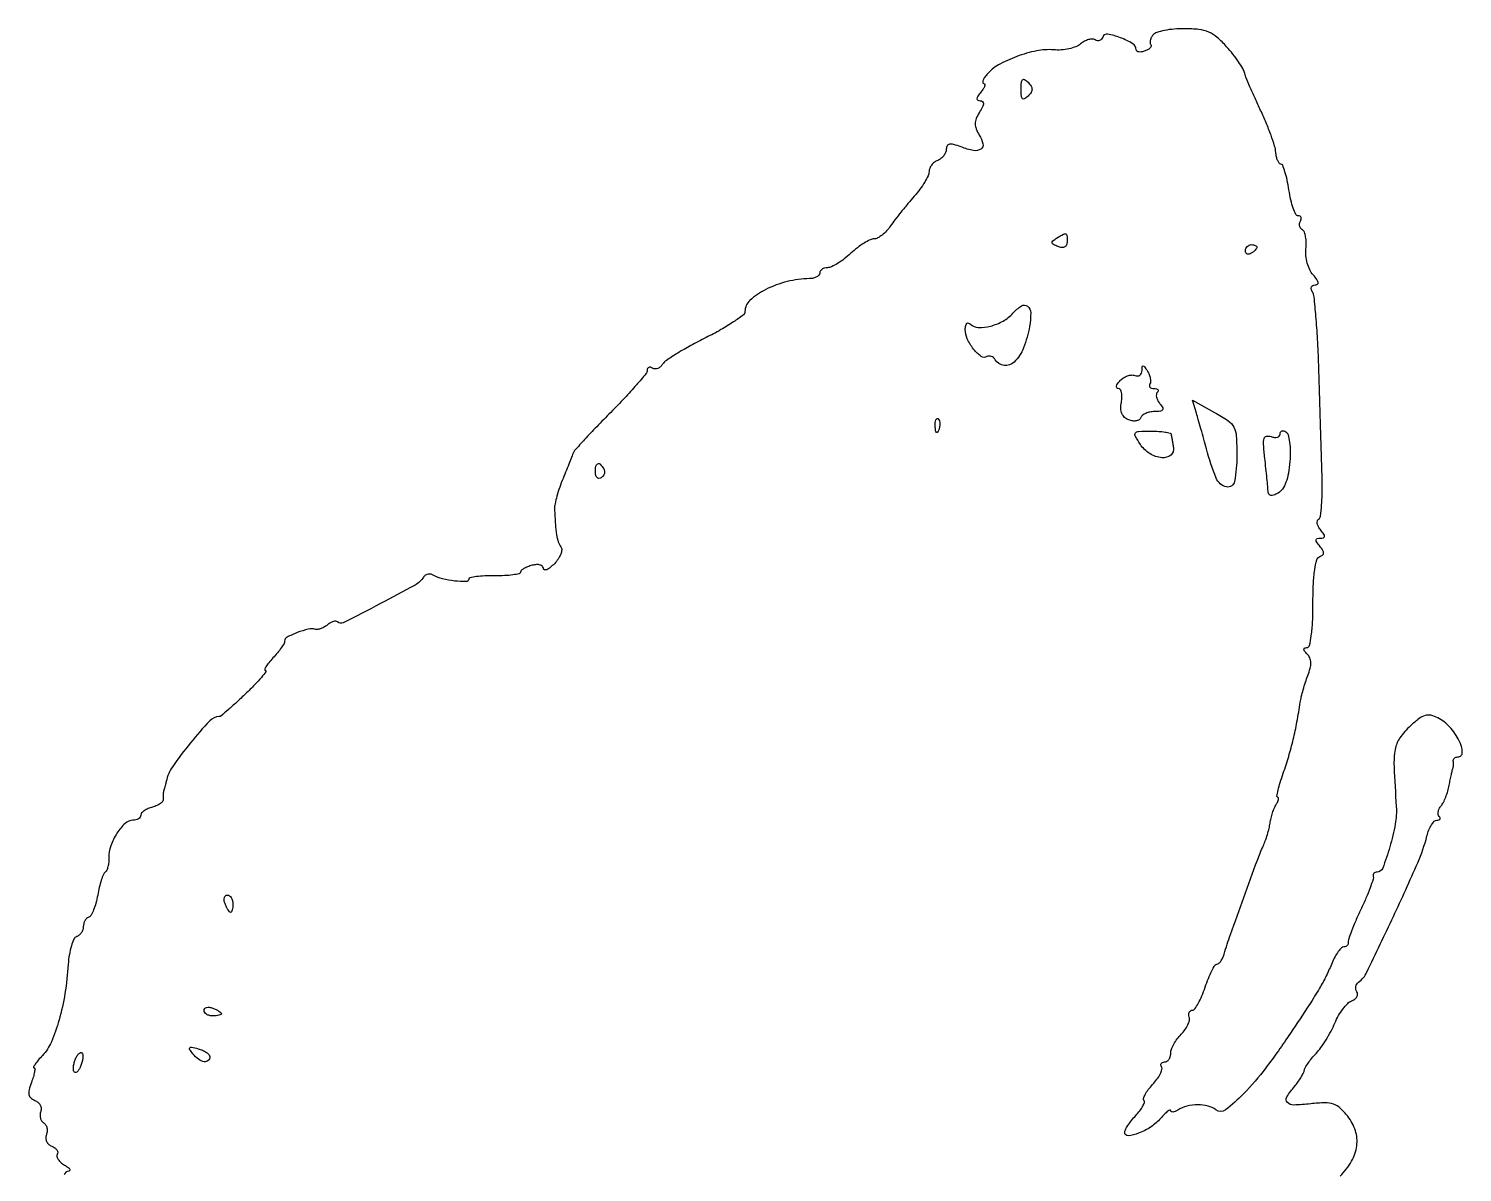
# Model space of a CAD drawing. Extents: x 1 to 374, y 0 to 398.
# Drawn here: x 0.5 to 249.7, y 198.8 to 397.5 of the extents above; entities that cross this region are included whole.
import ezdxf

# ---------------------------------------------------------------- set-up
doc = ezdxf.new("R2010")
doc.units = 0

msp = doc.modelspace()

# ---------------------------------------------------------------- linework, layer by layer
msp.add_lwpolyline([(228.430755, 198.158027, 0.064187), (230.438326, 200.759763, 0.100713), (231.345965, 203.424786, 0.110206), (231.102999, 206.05768, 0.088976), (229.765675, 208.570767, 0.038765), (228.457516, 209.99196, 0.106521), (227.292784, 210.685484, 0.088158), (225.814775, 210.907284, 0.021337), (223.339363, 210.734784, -0.020496), (220.37938, 210.523512, -0.214512), (219.282291, 210.977493, -0.338407), (219.1848, 211.918759, -0.039692), (220.508184, 213.738569, 0.019659), (221.09913, 214.486337, 0.019811), (221.62791, 215.27633, 0.020073), (222.032434, 215.999355, 0.071693), (222.202139, 216.5, -0.085613), (222.391679, 217.012103, -0.019663), (222.886775, 217.79375, -0.019764), (223.537105, 218.660926, -0.018143), (224.271944, 219.5, 0.033778), (225.092514, 220.498246, 0.016472), (226.006995, 221.871317, 0.016257), (226.868129, 223.368035, 0.022605), (227.532836, 224.764058, -0.030398), (228.173233, 226.056763, -0.031745), (228.957444, 227.242825, -0.033493), (229.763351, 228.171706, -0.106095), (230.449104, 228.618843, 0.070566), (230.99095, 228.920016, 0.100724), (231.35349, 229.331855, 0.123792), (231.48169, 229.786718, 0.146526), (231.366141, 230.216588, -0.089635), (231.195842, 230.649507, -0.089286), (231.187509, 231.115265, -0.092436), (231.340449, 231.541429, -0.105098), (231.632002, 231.861803, 0.12511), (233.10472, 233.614417, 0.002999), (237.710523, 243.299285, 0.005946), (241.929346, 252.595676, 0.042081), (243.534719, 257.282309, -0.034454), (243.873498, 258.322748, -0.046513), (244.327314, 259.201678, -0.054972), (244.821042, 259.812957, -0.197911), (245.275075, 260, 0.065335), (245.633902, 260.047089, 0.193179), (245.829185, 260.193285, 0.241647), (245.844672, 260.407076, 0.096172), (245.675343, 260.657991, -0.153212), (245.497752, 260.997998, -0.08698), (245.495992, 261.466529, -0.072507), (245.666257, 261.989893, -0.058425), (245.988775, 262.486475, 0.056503), (246.393141, 263.103885, 0.022805), (246.805735, 264.024456, 0.022217), (247.16387, 265.065539, 0.026235), (247.405789, 266.078484, -0.003692), (247.590517, 267.042326, -0.004591), (247.777102, 267.935555, -0.003763), (247.946117, 268.682128, -0.034451), (248.044111, 269, 0.052881), (248.109812, 269.244761, 0.024306), (248.145441, 269.573437, 0.02375), (248.149635, 269.9262, 0.030259), (248.118421, 270.25, -0.124143), (248.144329, 270.53575, -0.119533), (248.302544, 270.779688, -0.106777), (248.572399, 270.943187, -0.083187), (248.911516, 271, 0.428308), (249.685872, 271.812348, 0.106922), (249.156295, 273.795784, 0.06558), (247.503135, 276.186873, 0.08827), (245.426091, 277.794958, 0.065032), (244.237479, 278.232687, 0.127821), (243.237343, 278.201383, 0.092275), (242.168094, 277.658804, 0.023519), (240.676091, 276.400474, 0.052352), (238.840822, 274.301707, 0.1103), (238.013996, 272.314009, 0.054679), (237.82083, 269.357272, 0.005682), (238.206869, 262.393042, -0.061807), (238.033542, 259.340375, -0.026799), (237.089786, 255.376912, -0.018816), (235.849993, 251.697108, -0.311583), (234.83994, 251, 0.09329), (234.535147, 250.942633, 0.124768), (234.307065, 250.779687, 0.132156), (234.192423, 250.535803, 0.111439), (234.205388, 250.25, -0.149414), (234.190704, 249.749602, -0.008182), (233.656855, 248.251563, -0.012113), (232.939262, 246.470063, -0.008511), (232.049624, 244.5, 0.007752), (231.156393, 242.529953, 0.010985), (230.427816, 240.748437, 0.007294), (229.877208, 239.247752, 0.136295), (229.844236, 238.75, -0.122454), (229.833111, 238.464304, -0.125753), (229.68923, 238.220313, -0.112721), (229.430486, 238.0569, -0.084906), (229.097825, 238, 0.197913), (228.677572, 237.826872, 0.038297), (228.129069, 237.192188, 0.03545), (227.565078, 236.303039, 0.026226), (227.066815, 235.25, -0.017407), (226.036869, 232.970195, -0.018833), (224.875464, 230.827979, -0.011128), (223.124316, 228.014347, -0.002139), (219.81577, 223, -0.015632), (215.51445, 216.959451, -0.030566), (211.659105, 212.484517, -0.034907), (208.500751, 209.665204, -0.346378), (206.839439, 209.678385, 0.108773), (205.505204, 210.336322, 0.061751), (203.709116, 210.54941, 0.059477), (201.827629, 210.314763, 0.077828), (200.232419, 209.643643, -0.038027), (199.759414, 209.398858, -0.081965), (199.362023, 209.302463, -0.156255), (199.105672, 209.363999, -0.262064), (199, 209.551767, 0.53174), (198.860857, 209.645611, 0.068725), (198.485937, 209.430297, 0.034449), (197.922506, 208.928696, 0.015393), (197.25, 208.19768, -0.06897), (195.582667, 206.73495, -0.052124), (193.417785, 205.612706, -0.069801), (191.617999, 205.182332, -0.442422), (191, 205.744051, -0.122841), (191.116241, 206.210048, -0.022767), (191.569811, 206.976342, -0.023193), (192.197154, 207.843395, -0.019327), (192.939783, 208.704989, 0.025338), (193.643872, 209.542001, 0.039645), (194.151031, 210.334204, 0.04684), (194.423507, 210.984852, 0.279014), (194.339231, 211.327435, -0.287157), (194.259192, 211.675332, -0.043066), (194.5645, 212.360454, -0.037436), (195.11233, 213.196391, -0.02377), (195.864868, 214.085328, 0.029806), (196.617606, 214.996567, 0.041268), (197.169907, 215.900743, 0.047325), (197.472407, 216.677713, 0.210601), (197.406403, 217.151444, -0.102582), (197.288665, 217.474864, -0.178576), (197.347106, 217.750737, -0.166375), (197.576335, 217.935685, -0.087512), (197.940983, 218, 0.140337), (198.344827, 218.115626, 0.099915), (198.688914, 218.440625, 0.085131), (198.920655, 218.926682, 0.06887), (199, 219.5, -0.089264), (199.1265, 220.202929, -0.036155), (199.532422, 221.091797, -0.034321), (200.118902, 222.008234, -0.036892), (200.8125, 222.8125, 0.040401), (201.476767, 223.593761, 0.045707), (201.976302, 224.441406, 0.051172), (202.253998, 225.229132, 0.14052), (202.229167, 225.8125, -0.071195), (202.146737, 226.266515, -0.114354), (202.220821, 226.651172, -0.144841), (202.437199, 226.905129, -0.145372), (202.756607, 227, 0.241596), (203.190117, 227.222453, 0.027869), (203.796454, 228.175, 0.028609), (204.427121, 229.467579, 0.019491), (205, 231, -0.015267), (205.558299, 232.532763, -0.023118), (206.144806, 233.825, -0.019615), (206.694983, 234.805083, -0.260688), (207.043428, 235, 0.185806), (207.357593, 235.120922, 0.054513), (207.707325, 235.514062, 0.046603), (208.035179, 236.080119, 0.035628), (208.287793, 236.75, -0.012356), (209.386389, 240.131829, -0.002054), (211.686209, 246.573466, -0.001622), (214.060013, 253.071041, -0.020097), (215.068984, 255.5, 0.021494), (215.44448, 256.411132, 0.013673), (215.806025, 257.5, 0.013734), (216.10269, 258.589827, 0.024673), (216.276763, 259.5, -0.025075), (216.441431, 260.357272, -0.018925), (216.704438, 261.279688, -0.019256), (217.018567, 262.129386, -0.041351), (217.337947, 262.75, 0.028255), (217.600992, 263.229863, 0.058995), (217.737703, 263.632812, 0.111747), (217.73418, 263.896912, 0.346689), (217.603376, 264, -0.465508), (217.459802, 264.17065, -0.013402), (217.672121, 265.225048, -0.018105), (218.032594, 266.570796, -0.010316), (218.560113, 268.170378, 0.012666), (219.510115, 271.097207, 0.013273), (220.294736, 274.023311, 0.012688), (220.951677, 277.104521, 0.009734), (221.517839, 280.5, -0.022658), (221.701885, 281.451536, -0.010182), (222.02518, 282.683014, -0.010056), (222.420116, 283.97248, -0.013493), (222.832686, 285.123026, 0.030765), (223.238983, 286.392383, 0.069222), (223.349751, 287.394925, 0.091937), (223.176439, 288.201952, 0.097936), (222.726974, 288.873026, -0.028222), (222.2731, 289.381247, -0.155331), (222.143824, 289.720226, -0.322643), (222.27485, 289.925522, -0.09492), (222.663636, 290, 0.346569), (223.121478, 290.360667, 0.024793), (223.442759, 292.060897, 0.023859), (223.65996, 294.481851, 0.010442), (223.727273, 297.704545, -0.01046), (223.797779, 301.074426, -0.025666), (224.028243, 303.541131, -0.030033), (224.382276, 305.247897, -0.25121), (224.905374, 305.801791, 0.08174), (225.40846, 306.066823, 0.232841), (225.581278, 306.411052, 0.146636), (225.443613, 306.883663, 0.029529), (224.919293, 307.597246, -0.02121), (224.377661, 308.30927, -0.167893), (224.266738, 308.70209, -0.324235), (224.451563, 308.928532, -0.064882), (225, 309, 0.064709), (225.55013, 309.071496, 0.325851), (225.734322, 309.298191, 0.166999), (225.621611, 309.69219, 0.020791), (225.073886, 310.410972, -0.050181), (224.685464, 310.988033, -0.077043), (224.48587, 311.555185, -0.105648), (224.497996, 312.023083, -0.197717), (224.716517, 312.324798, 0.228693), (225.030122, 312.816695, 0.010684), (225.225586, 314.834939, 0.015855), (225.333521, 317.316159, 0.010545), (225.30697, 320.163825, 0.0001), (225.196293, 323.778008, 0.00004), (225.042974, 328.739169, 0.000039), (224.876655, 334.093465, 0.00005), (224.721662, 339.054622, 0.005638), (224.529233, 343.568315, 0.008063), (224.248892, 347.566215, 0.004843), (223.927819, 350.906787, 0.112488), (223.620751, 351.804622, -0.074189), (223.420636, 352.270813, -0.16029), (223.443973, 352.655974, -0.191213), (223.681827, 352.908111, -0.109605), (224.095971, 353, 0.15314), (224.503775, 353.127902, 0.297729), (224.626474, 353.43138, 0.11087), (224.394257, 353.957916, 0.022871), (223.751184, 354.75, -0.072247), (223.176898, 355.620021, -0.042358), (222.742899, 356.792486, -0.041395), (222.501796, 358.065963, -0.054728), (222.507667, 359.245697, 0.033217), (222.560084, 360.338821, 0.041021), (222.457794, 361.353282, 0.045844), (222.231313, 362.158726, 0.164328), (221.89516, 362.564795, -0.099382), (221.585016, 362.854703, -0.098025), (221.408915, 363.243212, -0.097863), (221.393952, 363.670058, -0.098696), (221.542705, 364.069098, 0.07829), (221.692048, 364.42499, 0.156126), (221.671298, 364.726548, 0.185298), (221.486943, 364.926478, 0.115374), (221.172561, 365, -0.283688), (220.766251, 365.250707, -0.02988), (220.306593, 366.321875, -0.029895), (219.879373, 367.77556, -0.019307), (219.552271, 369.5, 0.014805), (219.241162, 371.224781, 0.023431), (218.862442, 372.678125, 0.019798), (218.469192, 373.785036, 0.306557), (218.151531, 374, -0.232038), (217.861959, 374.142031, -0.0625), (217.594011, 374.595234, -0.04978), (217.384444, 375.250294, -0.033755), (217.27297, 376.026329, 0.05642), (217.062802, 377.131608, 0.011791), (216.433647, 379.003733, 0.01223), (215.594566, 381.152745, 0.011293), (214.630045, 383.31669, -0.004452), (213.653085, 385.430294, -0.005417), (212.777316, 387.427558, -0.004598), (212.07512, 389.120377, -0.037369), (211.81988, 389.919087, 0.077876), (211.529318, 390.625864, 0.015288), (210.778883, 391.781181, 0.015879), (209.810965, 393.085578, 0.014138), (208.725253, 394.378726, 0.031919), (207.070912, 396.016245, 0.077908), (205.623067, 396.925928, 0.073869), (203.919044, 397.375583, 0.02653), (201.406931, 397.520139, 0.022652), (199.59975, 397.446249, 0.027758), (197.926898, 397.207669, 0.028144), (196.577088, 396.858057, 0.143054), (195.940353, 396.42813, 0.049733), (195.62673, 395.963093, 0.06565), (195.445479, 395.48568, 0.081476), (195.41663, 395.069086, 0.174733), (195.551804, 394.781529, -0.252374), (195.627119, 394.530037, -0.13246), (195.475967, 394.230127, -0.078221), (195.096415, 393.920396, -0.040501), (194.543128, 393.654923, -0.044476), (193.951726, 393.486454, -0.082098), (193.453294, 393.474094, -0.131513), (193.126133, 393.612632, -0.231168), (193, 393.87087, 0.264147), (192.407978, 394.913308, 0.043846), (190.249887, 395.956223, 0.046063), (188.030314, 396.571624, 0.372825), (187.191349, 396.074046, -0.100159), (186.979486, 395.705221, -0.123535), (186.654038, 395.480694, -0.124977), (186.264173, 395.437862, -0.103956), (185.870785, 395.579859, 0.143716), (185.389532, 395.712065, 0.064147), (184.7333, 395.615906, 0.055885), (184.015213, 395.324698, 0.04899), (183.344327, 394.870803, -0.082486), (182.52055, 394.39021, -0.036943), (181.315057, 394.030902, -0.035276), (179.954698, 393.831839, -0.040141), (178.638132, 393.839031, 0.071287), (175.71027, 393.673043, 0.038738), (172.236682, 392.687711, 0.03881), (169.046419, 391.219101, 0.092531), (167.047949, 389.557775, 0.026897), (166.603288, 388.959229, 0.06181), (166.353693, 388.457596, 0.1367), (166.332296, 388.136394, 0.355312), (166.5, 388, -0.341777), (166.670922, 387.867713, -0.144806), (166.660392, 387.559375, -0.064878), (166.426283, 387.07637, -0.027963), (166, 386.5, 0.024274), (165.475408, 385.80154, 0.130689), (165.320209, 385.356783, 0.304377), (165.465892, 385.099428, 0.116716), (165.886029, 385, -0.159423), (166.3038, 384.863321, -0.254651), (166.459773, 384.531774, -0.103384), (166.298872, 383.938927, -0.021801), (165.767927, 383, 0.041305), (165.204724, 381.906696, 0.09675), (165.022637, 381.009458, 0.098245), (165.192673, 380.118312, 0.043489), (165.738975, 379.04636, -0.084532), (166.365564, 377.520209, -0.31187), (165.995837, 376.604388, -0.195738), (164.739744, 376.355143, -0.043181), (162.583916, 376.968095, 0.01967), (161.278073, 377.406621, 0.108646), (160.542618, 377.456863, 0.237352), (160.149469, 377.17955, 0.123218), (160, 376.582238, -0.097849), (159.888147, 376.016154, -0.066865), (159.559375, 375.44682, -0.064065), (159.073438, 374.960666, -0.072944), (158.5, 374.638374, 0.073325), (157.926564, 374.31551, 0.064157), (157.440625, 373.827699, 0.066866), (157.111869, 373.255908, 0.097374), (157, 372.686924, -0.111184), (156.839195, 371.972716, -0.024677), (156.243378, 370.861731, -0.024473), (155.410238, 369.618864, -0.02146), (154.424267, 368.405539, 0.007377), (153.325446, 367.128551, 0.005542), (152.152993, 365.692565, 0.005604), (151.079852, 364.316719, 0.012806), (150.309257, 363.25, -0.036929), (149.621791, 362.389036, -0.039703), (148.830436, 361.660937, -0.043179), (148.055647, 361.155396, -0.123578), (147.436512, 361, 0.11328), (146.750527, 360.842563, 0.02599), (145.702346, 360.265625, 0.025576), (144.536096, 359.456961, 0.022502), (143.405499, 358.5, -0.022835), (142.273391, 357.543052, -0.025811), (141.102627, 356.734375, -0.026299), (140.048481, 356.158112, -0.112393), (139.353977, 356, 0.067506), (138.836429, 355.929805, 0.084241), (138.397731, 355.724506, 0.099619), (138.104362, 355.41979, 0.142923), (138, 355.062149, -0.178831), (137.866935, 354.702007, -0.089934), (137.485938, 354.391654, -0.070709), (136.919572, 354.176532, -0.051542), (136.25, 354.096595, 0.057313), (132.332866, 353.583164, 0.056532), (128.615239, 352.193269, 0.064452), (125.872763, 350.319266, 0.213828), (125, 348.371773, -0.235021), (124.699107, 347.76699, -0.014544), (123.017188, 346.57035, -0.019088), (120.836426, 345.22993, -0.012798), (118.25, 343.859121, 0.009508), (115.605661, 342.479832, 0.012412), (113.244446, 341.113376, 0.01005), (111.338359, 339.892873, 0.103609), (110.68854, 339.228968, -0.071334), (110.307986, 338.786777, -0.085631), (109.83975, 338.501691, -0.098718), (109.358934, 338.414565, -0.134817), (108.93854, 338.537985, 0.07797), (108.579713, 338.688827, 0.155729), (108.275696, 338.668533, 0.185507), (108.074176, 338.483611, 0.115885), (108, 338.167868, -0.174344), (107.786581, 337.574409, -0.00578), (106.141255, 335.628901, -0.010378), (104.097065, 333.364401, -0.006968), (101.672359, 330.858851, 0.003775), (99.231939, 328.369075, 0.005639), (97.140071, 326.152932, 0.002584), (95.393977, 324.241077, 0.112522), (95.128917, 323.768151, -0.020965), (94.971699, 323.307157, -0.001904), (94.527239, 322.176033, -0.002466), (93.985171, 320.831156, -0.001926), (93.383691, 319.375877, 0.015252), (92.802639, 317.856544, 0.01568), (92.32108, 316.318432, 0.015602), (91.987847, 314.961768, 0.061775), (91.913991, 314.107726, 0.007504), (92.055391, 311.398179, 0.024317), (92.26335, 309.609909, 0.036967), (92.565006, 308.368073, 0.080998), (93.010158, 307.5, -0.183543), (93.156323, 306.976828, -0.070098), (92.980604, 306.228291, -0.057203), (92.536624, 305.385432, -0.043237), (91.873851, 304.575035, -0.026534), (91.153142, 303.90926, -0.067532), (90.550444, 303.533173, -0.174556), (90.173393, 303.503933, -0.337661), (90, 303.731415, 0.207221), (89.840086, 304.100699, 0.120895), (89.4125, 304.341481, 0.082785), (88.765881, 304.410962, 0.049447), (88, 304.289749, 0.029672), (87.234134, 304.040104, 0.041335), (86.5875, 303.7221, 0.04751), (86.131922, 303.386693, 0.213462), (86, 303.091768, -0.352241), (85.788323, 302.828578, -0.019586), (84.678125, 302.630053, -0.023191), (83.225196, 302.496873, -0.014093), (81.5, 302.4678, 0.012979), (79.774752, 302.442569, 0.021406), (78.321875, 302.32114, 0.016945), (77.199985, 302.140003, 0.358479), (77, 301.896914, -0.413918), (76.559543, 301.456012, -0.026459), (74.551909, 301.560295, -0.032168), (72.40879, 301.926226, -0.080207), (70.945331, 302.533787, 0.08553), (70.450593, 302.733075, 0.092899), (69.932298, 302.747082, 0.099303), (69.471354, 302.575576, 0.113857), (69.138197, 302.245403, -0.126479), (67.655153, 300.84705, -0.005989), (61.569348, 297.582047, -0.003451), (55.176287, 294.306102, -0.323647), (54.204325, 294.462342, 0.193677), (53.914175, 294.585968, 0.075296), (53.473563, 294.5283, 0.059775), (52.958926, 294.310801, 0.043392), (52.447269, 293.956237, -0.041041), (51.91084, 293.580766, -0.041585), (51.322582, 293.299841, -0.045005), (50.770708, 293.145642, -0.112652), (50.35526, 293.163038, 0.12547), (49.112906, 293.183628, 0.032812), (47.191904, 292.592199, 0.028391), (45.409209, 291.793886, 0.280259), (45, 291.121174, -0.134394), (44.887465, 290.710062, -0.018294), (44.401057, 289.952798, -0.019973), (43.741804, 289.081049, -0.015651), (42.961045, 288.188561, 0.017072), (42.229823, 287.347893, 0.036575), (41.738525, 286.64289, 0.066243), (41.53553, 286.16703, 0.495984), (41.66249, 286, -0.6198), (41.756598, 285.810577, -0.014783), (40.962573, 284.825, -0.01605), (39.785357, 283.535302, -0.008353), (38.240083, 282, -0.004853), (36.613332, 280.466957, -0.00746), (35.17294, 279.175, -0.003137), (33.926032, 278.103391, -0.177752), (33.644392, 278, 0.208414), (31.972846, 277.271614, 0.015404), (28.613934, 273.427196, 0.020049), (25.543543, 269.364748, 0.099419), (24.410435, 266.75, -0.008293), (24.331468, 266.408628, -0.004773), (24.225623, 266, -0.004767), (24.111449, 265.591491, -0.007941), (24.006579, 265.25, 0.040117), (23.923828, 264.902293, 0.023208), (23.877881, 264.474704, 0.023085), (23.871569, 264.038673, 0.035639), (23.910283, 263.663887, -0.212953), (23.820406, 263.305109, -0.069493), (23.418259, 262.917542, -0.054848), (22.794652, 262.561658, -0.038324), (22.028704, 262.297255, 0.038334), (21.252211, 262.029196, 0.049949), (20.595932, 261.663087, 0.059301), (20.142873, 261.259971, 0.183313), (20, 260.883369, -0.154439), (19.893395, 260.546466, -0.09784), (19.593159, 260.25949, -0.080275), (19.144594, 260.065832, -0.061916), (18.61501, 260, 0.193436), (17.271596, 259.460067, 0.059342), (15.856629, 257.73846, 0.056974), (14.783585, 255.54834, 0.091412), (14.45422, 253.5, -0.032457), (14.420422, 252.695839, -0.036304), (14.282033, 251.933049, -0.039145), (14.068922, 251.311479, -0.129577), (13.803763, 250.97421, 0.134875), (13.498658, 250.577702, 0.018212), (13.133851, 249.582322, 0.019921), (12.784134, 248.343035, 0.015586), (12.500906, 246.97421, -0.023096), (12.199316, 245.619474, -0.030564), (11.794258, 244.422633, -0.031322), (11.351357, 243.505924, -0.181893), (10.947143, 243.166667, 0.110885), (10.584945, 242.939957, 0.068579), (10.278223, 242.539583, 0.063521), (10.070722, 242.034643, 0.065853), (10, 241.5, -0.080384), (9.912836, 240.961331, -0.068491), (9.658267, 240.444422, -0.070176), (9.2813, 240.026993, -0.093878), (8.836653, 239.778884, 0.207496), (8.367574, 239.358306, 0.034539), (7.929108, 238.199133, 0.032918), (7.577771, 236.676407, 0.023814), (7.380772, 234.945551, -0.02369), (6.810443, 229.923487, -0.028803), (5.786299, 225.301136, -0.03159), (4.447689, 221.502315, -0.087239), (2.908172, 219.131809, 0.012153), (2.182, 218.313346, 0.024289), (1.656549, 217.626219, 0.031198), (1.357594, 217.12963, 0.562751), (1.436294, 217, -0.424911), (1.579678, 216.851302, -0.034814), (1.516257, 216.255145, -0.03023), (1.319489, 215.437007, -0.016715), (0.986435, 214.464323, 0.027221), (0.570031, 213.159415, 0.110048), (0.540775, 212.329745, 0.168181), (0.864554, 211.760577, 0.088715), (1.568657, 211.33528, -0.085283), (2.120203, 211.007239, -0.093608), (2.509792, 210.522905, -0.100385), (2.678371, 209.959293, -0.114735), (2.601145, 209.402983, 0.078319), (2.481899, 208.843759, 0.076942), (2.539222, 208.271366, 0.081899), (2.759447, 207.773993, 0.109676), (3.111848, 207.430874, -0.117047), (3.461457, 207.080418, -0.081785), (3.673452, 206.561662, -0.075031), (3.718821, 205.957567, -0.073027), (3.585032, 205.360995, 0.101929), (3.487589, 204.769415, 0.09858), (3.629652, 204.179788, 0.097238), (3.989252, 203.683278, 0.096221), (4.511115, 203.357361, -0.060051), (5.038126, 203.078716, -0.0909), (5.403161, 202.712051, -0.120211), (5.55235, 202.318796, -0.170858), (5.473224, 201.956676, 0.201048), (5.410555, 201.560198, 0.08838), (5.629542, 201.064965, 0.066943), (6.088929, 200.547829, 0.045925), (6.728968, 200.091869, -0.024373), (7.344912, 199.69188, -0.084843), (7.676309, 199.354756, -0.313375), (7.676348, 199.143845, -0.237889), (7.466978, 199.030409, 0.349537), (6.686739, 198.370613, 0.072799)], format="xyb")
for points in [[(174.2, 385.8, -0.051663), (173.601187, 385.313616, -0.354955), (173.25, 385.35, -0.180052), (173.04368, 385.800928, -0.018208), (173, 387, -0.018208), (173.04368, 388.199072, -0.180052), (173.25, 388.65, -0.354955), (173.601187, 388.686384, -0.051663), (174.2, 388.2, -0.049631), (174.734592, 387.547259, -0.147822), (174.9, 387, -0.147822), (174.734592, 386.452741, -0.049631)], [(181, 360.531385, -0.093544), (180.891612, 359.957113, -0.176772), (180.583846, 359.608341, -0.15226), (180.084741, 359.509427, -0.065056), (179.416154, 359.670548, -0.027745), (178.631939, 360.02253, -0.234956), (178.410219, 360.325417, -0.265879), (178.531281, 360.657711, -0.034191), (179.166154, 361.123851, -0.009729), (180.35408, 361.844864, -0.212762), (180.749122, 361.88721, -0.305384), (180.960455, 361.617998, -0.01819)], [(214, 359.559017, -0.151918), (213.934461, 359.34829, -0.038439), (213.70625, 359.066025, -0.035638), (213.382774, 358.768994, -0.029505), (213, 358.5, -0.082592), (212.6179, 358.343488, -0.161196), (212.29375, 358.3746, -0.182303), (212.078288, 358.586039, -0.108972), (212, 358.940983, -0.093332), (212.076123, 359.345238, -0.09642), (212.29375, 359.688914, -0.099167), (212.618444, 359.918938, -0.105053), (213, 360, -0.042167), (213.382849, 359.967655, -0.061769), (213.70625, 359.870461, -0.081139), (213.92554, 359.727648, -0.210953)], [(174.464959, 345.801099, -0.049002), (173.421168, 342.063245, -0.108254), (171.791562, 339.607701, -0.226777), (170.041774, 339.021598, -0.227408), (168.489919, 340.016312, 0.076912), (168.189876, 340.367448, 0.089777), (167.812119, 340.589343, 0.100767), (167.416968, 340.649538, 0.126644), (167.064549, 340.539893, -0.306414), (166.058064, 340.581269, -0.06613), (164.736873, 341.856798, -0.060149), (163.643009, 343.6379, -0.112871), (163.299489, 345.283333, -0.044692), (163.370723, 345.938504, -0.150844), (163.573771, 346.312797, -0.269277), (163.868472, 346.387493, -0.127574), (164.218153, 346.181847, 0.191529), (165.564064, 345.601789, 0.070414), (167.657912, 345.837597, 0.064116), (169.862798, 346.7203, 0.081776), (171.573808, 348.081557, -0.066406), (173.068087, 349.346867, -0.319736), (174.119088, 349.295401, -0.229575), (174.670672, 348.158213, -0.043694)], [(195.375, 335.797746, 0.136392), (195.28708, 335.494805, 0.190827), (195.386839, 335.234338, 0.140694), (195.674612, 335.058554, 0.067302), (196.10765, 335, -0.053916), (196.532667, 334.954036, -0.162272), (196.780004, 334.806715, -0.257487), (196.82533, 334.591776, -0.122915), (196.675343, 334.342009, 0.171918), (196.507446, 333.989854, 0.082297), (196.537806, 333.483088, 0.066538), (196.753708, 332.904134, 0.050768), (197.131121, 332.342009, -0.041201), (197.606358, 331.662583, -0.290716), (197.591804, 331.277983, -0.219218), (197.21147, 331.052304, -0.025986), (196.205778, 331, 0.048489), (195.399623, 330.921637, 0.055667), (194.662135, 330.689439, 0.064029), (194.097506, 330.347808, 0.145268), (193.814257, 329.942771, -0.166435), (193.546023, 329.591095, -0.101076), (193.056866, 329.391234, -0.080058), (192.419051, 329.374238, -0.058384), (191.730777, 329.549816, -0.089302), (190.995981, 329.994822, -0.112181), (190.531642, 330.638823, -0.095398), (190.346079, 331.50498, -0.050095), (190.433633, 332.607045, 0.037784), (190.529192, 333.52387, 0.062576), (190.454214, 334.297069, 0.090488), (190.232774, 334.81771, 0.252194), (189.894353, 335, -0.235022), (189.644563, 335.124276, -0.220975), (189.584249, 335.403818, -0.096284), (189.778801, 335.846071, -0.036253), (190.20531, 336.374701, -0.061098), (190.789873, 336.864471, -0.059368), (191.480984, 337.204087, -0.064449), (192.169547, 337.35044, -0.112248), (192.744736, 337.267712, 0.102165), (193.224505, 337.188916, 0.141533), (193.635764, 337.326134, 0.140405), (193.912713, 337.66267, 0.099906), (194.015313, 338.143011, -0.025379), (194.056332, 338.803431, -0.410956), (194.213823, 338.930317, -0.217485), (194.454712, 338.789194, -0.012126), (194.94933, 338.047746, -0.045296), (195.26428, 337.43309, -0.049042), (195.453336, 336.787753, -0.054724), (195.498472, 336.20756, -0.131214)], [(210.5, 323.362843, -0.043395), (210.109447, 318.871348, -0.425552), (208.691387, 317.91643, -0.249514), (206.910261, 319.419915, -0.029516), (205.217367, 324.5, 0.001668), (204.755643, 326.194744, 0.001422), (204.257569, 327.979357, 0.001432), (203.795127, 329.600505, 0.004062), (203.460183, 330.727597), (202.778454, 332.955195), (206.639227, 330.840441, -0.024383), (208.971773, 329.410747, -0.124526), (209.971438, 328.281005, -0.104727), (210.400629, 326.717576, -0.014807)], [(158.683114, 327.8125, -0.054073), (158.461564, 327.395823, -0.470617), (158.279315, 327.37858, -0.168741), (158.137993, 327.670344, -0.018894), (158.078947, 328.416667, -0.028489), (158.089945, 329.112848, -0.077125), (158.200665, 329.592839, -0.208169), (158.385309, 329.77538, -0.296942), (158.604167, 329.729167, -0.126455), (158.797407, 329.402231, -0.060344), (158.876576, 328.916927, -0.05415), (158.839148, 328.359369, -0.051402)], [(199.076511, 327.05, 0.008234), (199.125699, 326.734568, 0.001472), (199.228955, 326.1475, 0.00159), (199.354161, 325.460323, 0.001434), (199.488027, 324.75, -0.275812), (199.011558, 323.441046, -0.197139), (197.483028, 322.977962, -0.116268), (195.362173, 323.696389, -0.108586), (193.723002, 325.3, -0.016901), (192.82769, 326.772689, -0.309061), (192.872975, 327.291555, -0.215189), (193.414467, 327.560058, -0.009104), (195.607992, 327.6, -0.015219), (196.913623, 327.56025, -0.024102), (198.026073, 327.438438, -0.020799), (198.881479, 327.266061, -0.307182)], [(219.715728, 322.317973, -0.024861), (219.463183, 320.306484, -0.045109), (219.029668, 318.707584, -0.057794), (218.435052, 317.538113, -0.119248), (217.68729, 316.844875, -0.034359), (216.895717, 316.470752, -0.143886), (216.376639, 316.425472, -0.234035), (216.061935, 316.669006, -0.098623), (215.922985, 317.20031, 0.008486), (215.865336, 317.955809, 0.001414), (215.725827, 319.405186, 0.00155), (215.551676, 321.108518, 0.001373), (215.359958, 322.881174, -0.010082), (215.142989, 325.276944, -0.087126), (215.25354, 326.339603, -0.282994), (215.679056, 326.729511, -0.140055), (216.436973, 326.662559, 0.05707), (217.035415, 326.508227, 0.101738), (217.540861, 326.540825, 0.148102), (217.872495, 326.74932, 0.180802), (218, 327.090402, -0.117985), (218.081506, 327.431003, -0.186325), (218.302104, 327.629457, -0.154103), (218.635177, 327.648923, -0.076688), (219.028438, 327.482425, -0.193407), (219.407897, 326.967551, -0.030191), (219.65456, 325.703178, -0.029866), (219.771227, 324.098788, -0.022019)], [(100.457295, 321.069098, -0.108373), (100.598899, 320.665803, -0.099685), (100.565079, 320.22714, -0.095498), (100.360589, 319.820631, -0.090427), (100.016312, 319.510081, -0.136093), (99.63036, 319.397824, -0.190788), (99.298542, 319.524436, -0.140899), (99.074611, 319.890269, -0.067432), (99, 320.440983, -0.039415), (99.085158, 321.519563, -0.25701), (99.407182, 321.933879, -0.315493), (99.86686, 321.838655, -0.050477)], [(36, 245.5, -0.024748), (35.971531, 244.925176, -0.039339), (35.884553, 244.440625, -0.046727), (35.758929, 244.096084, -0.289661), (35.606989, 244, -0.222225), (35.420671, 244.087111, -0.030693), (35.160341, 244.440625, -0.030395), (34.887494, 244.925442, -0.02136), (34.638374, 245.5, -0.055937), (34.488865, 246.074366, -0.100118), (34.516384, 246.559375, -0.147206), (34.710807, 246.877514, -0.184534), (35.031385, 247, -0.152681), (35.400789, 246.884506, -0.098158), (35.715469, 246.559375, -0.08088), (35.92777, 246.073532, -0.062722)], [(34, 226.393011, -0.289661), (33.903916, 226.241071, -0.046727), (33.559375, 226.115447, -0.039339), (33.074824, 226.028469, -0.024748), (32.5, 226, -0.062722), (31.926468, 226.07223, -0.08088), (31.440625, 226.284531, -0.098158), (31.115494, 226.599211, -0.152681), (31, 226.968615, -0.184534), (31.122486, 227.289193, -0.147206), (31.440625, 227.483616, -0.100118), (31.925634, 227.511135, -0.055937), (32.5, 227.361626, -0.02136), (33.074558, 227.112506, -0.030395), (33.559375, 226.839659, -0.030693), (33.912889, 226.579329, -0.222225)], [(9.6, 217.4, -0.03436), (9.316012, 216.78902, -0.066301), (8.996127, 216.355957, -0.11331), (8.69517, 216.160268, -0.291964), (8.452923, 216.213744, -0.168083), (8.304005, 216.520191, -0.04665), (8.289877, 217.062207, -0.041541), (8.389096, 217.717782, -0.033304), (8.6, 218.4, -0.03436), (8.883988, 219.01098, -0.066301), (9.203873, 219.444043, -0.11331), (9.50483, 219.639732, -0.291964), (9.747077, 219.586256, -0.168083), (9.895995, 219.279809, -0.04665), (9.910123, 218.737793, -0.041541), (9.810904, 218.082218, -0.033304)], [(32, 218.883369, -0.217518), (31.703661, 218.234413, -0.227657), (31.027751, 218.049976, -0.11701), (30.051057, 218.47943, -0.057778), (29.065294, 219.421326, -0.020124), (28.483961, 220.182104, -0.363425), (28.50812, 220.465884, -0.253319), (28.834001, 220.564019, -0.01302), (29.942849, 220.304694, -0.037801), (30.730253, 220.033806, -0.049464), (31.395712, 219.665273, -0.058693), (31.855541, 219.260458, -0.18499)]]:
    msp.add_lwpolyline(points, format="xyb", close=True)

doc.saveas('drawing.dxf')
